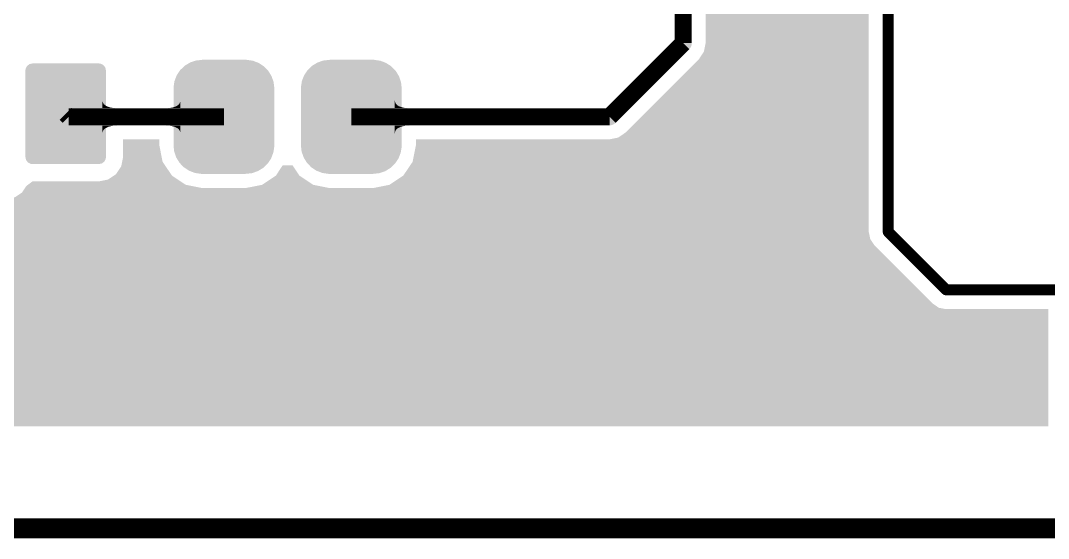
# Model space of a CAD drawing. Header units: millimetres. Extents: x -0.01 to 2.37, y -0.01 to 1.58.
# Drawn here: x 0.641 to 1.245, y -0.006 to 0.298 of the extents above; entities that cross this region are included whole.
import ezdxf

# ---------------------------------------------------------------- set-up
doc = ezdxf.new("R2010")
doc.units = ezdxf.units.MM
doc.layers.get('0').update_dxf_attribs({"linetype": 'CONTINUOUS', "lineweight": 0})
for name, color, linetype, lineweight in [('PCB_KUR_GKO', 130, 'CONTINUOUS', 0), ('PCB_KUR_GPT', 8, 'CONTINUOUS', 0), ('PCB_KUR_GTL', 30, 'CONTINUOUS', 0), ('PCB_KUR_GTP', 254, 'CONTINUOUS', 0), ('PCB_KUR_GTS', 254, 'CONTINUOUS', 0)]:
    doc.layers.add(name, color=color, linetype=linetype, lineweight=lineweight)

# ---------------------------------------------------------------- blocks, each defined once
blk = doc.blocks.new('CUSTOM_5')
for points in [[(-0.02165, 0.0254), (-0.02152, 0.02613), (0.02165, 0.0254), (0.02142, 0.02613)], [(-0.02165, -0.0254), (-0.02165, 0.0254), (0.02165, -0.0254), (0.02165, 0.0254)], [(-0.02152, 0.02613), (-0.02114, 0.02664), (0.02142, 0.02613), (0.02126, 0.02664)], [(-0.02114, 0.02664), (-0.02074, 0.02716), (0.02126, 0.02664), (0.02057, 0.02716)], [(-0.02074, 0.02716), (-0.0199, 0.02742), (0.02057, 0.02716), (0.02023, 0.02742)], [(-0.0199, 0.02742), (-0.0195, 0.02755), (0.02023, 0.02742), (0.0195, 0.02755)], [(-0.02142, -0.02613), (-0.02165, -0.0254), (0.02152, -0.02613), (0.02165, -0.0254)], [(-0.02126, -0.02664), (-0.02142, -0.02613), (0.02114, -0.02664), (0.02152, -0.02613)], [(-0.02057, -0.02716), (-0.02126, -0.02664), (0.02074, -0.02716), (0.02114, -0.02664)], [(-0.02023, -0.02742), (-0.02057, -0.02716), (0.0199, -0.02742), (0.02074, -0.02716)], [(-0.0195, -0.02755), (-0.02023, -0.02742), (0.0195, -0.02755), (0.0199, -0.02742)]]:
    blk.add_solid(points)
blk = doc.blocks.new('CUSTOM_69')
for points in [[(-0.02358, 0.0236), (-0.02201, 0.02547), (0.02349, 0.0236), (0.02213, 0.02547)], [(-0.02201, 0.02547), (-0.02153, 0.02605), (0.02213, 0.02547), (0.02143, 0.02605)], [(-0.02153, 0.02605), (-0.01951, 0.0275), (0.02143, 0.02605), (0.01967, 0.0275)], [(-0.01951, 0.0275), (-0.01894, 0.02792), (0.01967, 0.0275), (0.0188, 0.02792)], [(-0.01894, 0.02792), (-0.01652, 0.02887), (0.0188, 0.02792), (0.01678, 0.02887)], [(-0.01652, 0.02887), (-0.01597, 0.02909), (0.01678, 0.02887), (0.01566, 0.02909)], [(-0.01597, 0.02909), (-0.01288, 0.02948), (0.01566, 0.02909), (0.01365, 0.02948)], [(-0.01288, 0.02948), (-0.0128, 0.02949), (0.01365, 0.02948), (0.01336, 0.02949)], [(-0.0128, 0.02951), (-0.0128, 0.02955), (0.0128, 0.02951), (0.0128, 0.02955)], [(-0.0128, 0.02949), (-0.0128, 0.02951), (0.01336, 0.02949), (0.0128, 0.02951)], [(-0.02557, 0.01758), (-0.02511, 0.01992), (0.02549, 0.01758), (0.02519, 0.01992)], [(-0.02511, 0.01992), (-0.02495, 0.02071), (0.02519, 0.01992), (0.02487, 0.02071)], [(-0.02495, 0.02071), (-0.02391, 0.02288), (0.02487, 0.02071), (0.02401, 0.02288)], [(-0.02391, 0.02288), (-0.02358, 0.0236), (0.02401, 0.02288), (0.02349, 0.0236)], [(-0.0256, 0.01675), (-0.02557, 0.01758), (0.0256, 0.01675), (0.02549, 0.01758)], [(-0.0256, 0.0167), (-0.0256, 0.01675), (0.0256, 0.0167), (0.0256, 0.01675)], [(-0.0256, -0.0167), (-0.0256, 0.0167), (0.0256, -0.0167), (0.0256, 0.0167)], [(-0.0256, -0.01675), (-0.0256, -0.0167), (0.0256, -0.01675), (0.0256, -0.0167)], [(-0.02549, -0.0176), (-0.0256, -0.01675), (0.02557, -0.0176), (0.0256, -0.01675)], [(-0.02519, -0.01992), (-0.02549, -0.0176), (0.02511, -0.01992), (0.02557, -0.0176)], [(-0.02486, -0.02073), (-0.02519, -0.01992), (0.02495, -0.02073), (0.02511, -0.01992)], [(-0.024, -0.02288), (-0.02486, -0.02073), (0.02392, -0.02288), (0.02495, -0.02073)], [(-0.02347, -0.02361), (-0.024, -0.02288), (0.02358, -0.02361), (0.02392, -0.02288)], [(-0.02212, -0.02546), (-0.02347, -0.02361), (0.02203, -0.02546), (0.02358, -0.02361)], [(-0.02139, -0.02607), (-0.02212, -0.02546), (0.02153, -0.02607), (0.02203, -0.02546)], [(-0.01966, -0.0275), (-0.02139, -0.02607), (0.01955, -0.0275), (0.02153, -0.02607)], [(-0.01872, -0.02794), (-0.01966, -0.0275), (0.01894, -0.02794), (0.01955, -0.0275)], [(-0.01677, -0.02886), (-0.01872, -0.02794), (0.0166, -0.02886), (0.01894, -0.02794)], [(-0.01546, -0.02911), (-0.01677, -0.02886), (0.01597, -0.02911), (0.0166, -0.02886)], [(-0.01363, -0.02946), (-0.01546, -0.02911), (0.01316, -0.02946), (0.01597, -0.02911)], [(-0.0128, -0.02949), (-0.01363, -0.02946), (0.01295, -0.02949), (0.01316, -0.02946)], [(-0.0128, -0.02951), (-0.0128, -0.02949), (0.0128, -0.02951), (0.01295, -0.02949)], [(-0.0128, -0.02955), (-0.0128, -0.02951), (0.0128, -0.02955), (0.0128, -0.02951)]]:
    blk.add_solid(points)
blk = doc.blocks.new('ROUND_7')
h = blk.add_hatch(color=256)
edge = h.paths.add_edge_path(flags=0)
edge.add_arc((0, 0), 0.00325, 0, 360)
blk = doc.blocks.new('ROUND_8')
h = blk.add_hatch(color=256)
edge = h.paths.add_edge_path(flags=0)
edge.add_arc((0, 0), 0.005, 0, 360)
blk = doc.blocks.new('CUSTOM_22')
for points in [[(-0.02365, 0.0254), (-0.02352, 0.02643), (0.02365, 0.0254), (0.02342, 0.02643)], [(-0.02364, 0.02508), (-0.02365, 0.0254), (0.02364, 0.02508), (0.02365, 0.0254)], [(-0.0236, 0.02476), (-0.02364, 0.02508), (0.0236, 0.02476), (0.02364, 0.02508)], [(-0.0236, -0.02476), (-0.0236, 0.02476), (0.0236, -0.02476), (0.0236, 0.02476)], [(-0.02352, 0.02643), (-0.02314, 0.02717), (0.02342, 0.02643), (0.02325, 0.02717)], [(-0.02314, 0.02717), (-0.0227, 0.02804), (0.02325, 0.02717), (0.02257, 0.02804)], [(-0.0227, 0.02804), (-0.02198, 0.0286), (0.02257, 0.02804), (0.02214, 0.0286)], [(-0.02198, 0.0286), (-0.02127, 0.02915), (0.02214, 0.0286), (0.02105, 0.02915)], [(-0.02127, 0.02915), (-0.02008, 0.02942), (0.02105, 0.02915), (0.02053, 0.02942)], [(-0.02008, 0.02942), (-0.0195, 0.02955), (0.02053, 0.02942), (0.0195, 0.02955)], [(-0.02365, -0.0254), (-0.02364, -0.02508), (0.02365, -0.0254), (0.02364, -0.02508)], [(-0.02342, -0.02643), (-0.02365, -0.0254), (0.02352, -0.02643), (0.02365, -0.0254)], [(-0.02364, -0.02508), (-0.0236, -0.02476), (0.02364, -0.02508), (0.0236, -0.02476)], [(-0.02325, -0.02717), (-0.02342, -0.02643), (0.02314, -0.02717), (0.02352, -0.02643)], [(-0.02257, -0.02804), (-0.02325, -0.02717), (0.0227, -0.02804), (0.02314, -0.02717)], [(-0.02214, -0.0286), (-0.02257, -0.02804), (0.02198, -0.0286), (0.0227, -0.02804)], [(-0.02105, -0.02915), (-0.02214, -0.0286), (0.02127, -0.02915), (0.02198, -0.0286)], [(-0.02053, -0.02942), (-0.02105, -0.02915), (0.02008, -0.02942), (0.02127, -0.02915)], [(-0.0195, -0.02955), (-0.02053, -0.02942), (0.0195, -0.02955), (0.02008, -0.02942)]]:
    blk.add_solid(points)
blk = doc.blocks.new('CUSTOM_84')
for points in [[(-0.02303, 0.02998), (-0.02033, 0.03162), (0.02296, 0.02998), (0.02048, 0.03162)], [(-0.02033, 0.03162), (-0.0199, 0.03188), (0.02048, 0.03162), (0.0198, 0.03188)], [(-0.0199, 0.03188), (-0.01681, 0.03293), (0.0198, 0.03188), (0.01706, 0.03293)], [(-0.01681, 0.03293), (-0.01644, 0.03306), (0.01706, 0.03293), (0.0162, 0.03306)], [(-0.01644, 0.03306), (-0.0128, 0.03345), (0.0162, 0.03306), (0.01352, 0.03345)], [(-0.0128, 0.03348), (-0.0128, 0.03355), (0.0128, 0.03348), (0.0128, 0.03355)], [(-0.0128, 0.03347), (-0.0128, 0.03348), (0.01344, 0.03347), (0.0128, 0.03348)], [(-0.0128, 0.03345), (-0.0128, 0.03347), (0.01352, 0.03345), (0.01344, 0.03347)], [(-0.02792, 0.02385), (-0.02771, 0.0244), (0.02799, 0.02385), (0.02765, 0.0244)], [(-0.02771, 0.0244), (-0.02599, 0.02697), (0.02765, 0.0244), (0.02608, 0.02697)], [(-0.02599, 0.02697), (-0.02568, 0.02744), (0.02608, 0.02697), (0.02562, 0.02744)], [(-0.02568, 0.02744), (-0.02343, 0.0296), (0.02562, 0.02744), (0.02353, 0.0296)], [(-0.02343, 0.0296), (-0.02303, 0.02998), (0.02353, 0.0296), (0.02296, 0.02998)], [(-0.02959, 0.01737), (-0.02912, 0.02039), (0.02953, 0.01737), (0.02919, 0.02039)], [(-0.02912, 0.02039), (-0.02903, 0.02099), (0.02919, 0.02039), (0.02898, 0.02099)], [(-0.02903, 0.02099), (-0.02792, 0.02385), (0.02898, 0.02099), (0.02799, 0.02385)], [(-0.0296, 0.01675), (-0.02959, 0.01737), (0.0296, 0.01675), (0.02953, 0.01737)], [(-0.0296, 0.0167), (-0.0296, 0.01675), (0.0296, 0.0167), (0.0296, 0.01675)], [(-0.0296, -0.0167), (-0.0296, 0.0167), (0.0296, -0.0167), (0.0296, 0.0167)], [(-0.0296, -0.01675), (-0.0296, -0.0167), (0.0296, -0.01675), (0.0296, -0.0167)], [(-0.02953, -0.01737), (-0.0296, -0.01675), (0.02959, -0.01737), (0.0296, -0.01675)], [(-0.02919, -0.02039), (-0.02953, -0.01737), (0.02912, -0.02039), (0.02959, -0.01737)], [(-0.02898, -0.02099), (-0.02919, -0.02039), (0.02903, -0.02099), (0.02912, -0.02039)], [(-0.02799, -0.02385), (-0.02898, -0.02099), (0.02792, -0.02385), (0.02903, -0.02099)], [(-0.02765, -0.0244), (-0.02799, -0.02385), (0.02771, -0.0244), (0.02792, -0.02385)], [(-0.02608, -0.02697), (-0.02765, -0.0244), (0.026, -0.02697), (0.02771, -0.0244)], [(-0.02562, -0.02745), (-0.02608, -0.02697), (0.02568, -0.02745), (0.026, -0.02697)], [(-0.02353, -0.0296), (-0.02562, -0.02745), (0.02343, -0.0296), (0.02568, -0.02745)], [(-0.02296, -0.02998), (-0.02353, -0.0296), (0.02303, -0.02998), (0.02343, -0.0296)], [(-0.02048, -0.03162), (-0.02296, -0.02998), (0.02034, -0.03162), (0.02303, -0.02998)], [(-0.0198, -0.03188), (-0.02048, -0.03162), (0.0199, -0.03188), (0.02034, -0.03162)], [(-0.01706, -0.03293), (-0.0198, -0.03188), (0.01682, -0.03293), (0.0199, -0.03188)], [(-0.01618, -0.03306), (-0.01706, -0.03293), (0.01644, -0.03306), (0.01682, -0.03293)], [(-0.0135, -0.03346), (-0.01618, -0.03306), (0.0128, -0.03346), (0.01644, -0.03306)], [(-0.01344, -0.03347), (-0.0135, -0.03346), (0.0128, -0.03347), (0.0128, -0.03346)], [(-0.0128, -0.03348), (-0.01344, -0.03347), (0.0128, -0.03348), (0.0128, -0.03347)], [(-0.0128, -0.03355), (-0.0128, -0.03348), (0.0128, -0.03355), (0.0128, -0.03348)]]:
    blk.add_solid(points)

msp = doc.modelspace()

# ---------------------------------------------------------------- linework, layer by layer
at = {"layer": 'PCB_KUR_GKO', "lineweight": 211, "const_width": 0.0118}
msp.add_lwpolyline([(0, 0), (2.3622, 0)], dxfattribs=at)
at = {"layer": 'PCB_KUR_GTL', "lineweight": 211}
for points, const_width in [([(1.0306, 0.2849), (1.0306, 0.6313)], 0.01), ([(1.1509, 0.1741), (1.1509, 0.6313)], 0.0065), ([(0.9873, 0.2416), (1.0306, 0.2849)], 0.01), ([(0.668, 0.2434), (0.6698, 0.2416)], 0.01), ([(0.6698, 0.2416), (0.7609, 0.2416)], 0.01), ([(0.8357, 0.2416), (0.9873, 0.2416)], 0.01), ([(1.1509, 0.1741), (1.185, 0.14)], 0.0065), ([(1.185, 0.14), (1.342, 0.14)], 0.0065)]:
    msp.add_lwpolyline(points, dxfattribs=dict(at, const_width=const_width))
at = {"layer": 'PCB_KUR_GTL'}
for points in [[(1.0437, 0.2849), (1.0437, 0.6151), (1.1395, 0.2849), (1.1395, 0.6151)], [(1.0427, 0.2799), (1.0437, 0.2849), (1.1395, 0.2799), (1.1395, 0.2849)], [(1.0399, 0.2756), (1.0427, 0.2799), (1.1395, 0.2756), (1.1395, 0.2799)], [(0.9966, 0.2323), (1.0399, 0.2756), (1.1395, 0.2323), (1.1395, 0.2756)], [(0.68951, 0.2506), (0.68951, 0.25152), (0.6896, 0.2506), (0.68951, 0.25152)], [(0.68951, 0.2498), (0.68951, 0.2506), (0.6899, 0.2498), (0.6896, 0.2506)], [(0.68951, 0.249), (0.68951, 0.2498), (0.6904, 0.249), (0.6899, 0.2498)], [(0.68951, 0.2484), (0.68951, 0.249), (0.6912, 0.2484), (0.6904, 0.249)], [(0.68951, 0.2478), (0.68951, 0.2484), (0.6921, 0.2478), (0.6912, 0.2484)], [(0.68951, 0.2474), (0.68951, 0.2478), (0.6932, 0.2474), (0.6921, 0.2478)], [(0.7318, 0.2474), (0.7329, 0.2478), (0.7354, 0.2474), (0.7354, 0.2478)], [(0.7329, 0.2478), (0.7338, 0.2484), (0.7354, 0.2478), (0.7354, 0.2484)], [(0.7338, 0.2484), (0.7345, 0.249), (0.7354, 0.2484), (0.7354, 0.249)], [(0.7345, 0.249), (0.735, 0.2498), (0.7354, 0.249), (0.7354, 0.2498)], [(0.735, 0.2498), (0.7353, 0.2506), (0.7354, 0.2498), (0.7354, 0.2506)], [(0.7353, 0.2506), (0.7354, 0.25152), (0.7354, 0.2506), (0.7354, 0.25152)], [(0.86121, 0.2506), (0.86121, 0.25152), (0.8613, 0.2506), (0.86121, 0.25152)], [(0.86121, 0.2498), (0.86121, 0.2506), (0.8616, 0.2498), (0.8613, 0.2506)], [(0.86121, 0.249), (0.86121, 0.2498), (0.8621, 0.249), (0.8616, 0.2498)], [(0.86121, 0.2484), (0.86121, 0.249), (0.8628, 0.2484), (0.8621, 0.249)], [(0.86121, 0.2478), (0.86121, 0.2484), (0.8637, 0.2478), (0.8628, 0.2484)], [(0.86121, 0.2474), (0.86121, 0.2478), (0.8648, 0.2474), (0.8637, 0.2478)], [(0.68951, 0.247), (0.68951, 0.2474), (0.6945, 0.247), (0.6932, 0.2474)], [(0.68951, 0.2468), (0.68951, 0.247), (0.696, 0.2468), (0.6945, 0.247)], [(0.68951, 0.2466), (0.68951, 0.2468), (0.6977, 0.2466), (0.696, 0.2468)], [(0.68951, 0.2366), (0.68951, 0.2466), (0.6997, 0.2366), (0.6997, 0.2466)], [(0.68951, 0.2466), (0.68951, 0.2466), (0.6997, 0.2466), (0.6977, 0.2466)], [(0.7253, 0.2366), (0.7253, 0.2466), (0.7354, 0.2366), (0.7354, 0.2466)], [(0.7272, 0.2466), (0.729, 0.2468), (0.7354, 0.2466), (0.7354, 0.2468)], [(0.729, 0.2468), (0.7305, 0.247), (0.7354, 0.2468), (0.7354, 0.247)], [(0.7305, 0.247), (0.7318, 0.2474), (0.7354, 0.247), (0.7354, 0.2474)], [(0.86121, 0.247), (0.86121, 0.2474), (0.8661, 0.247), (0.8648, 0.2474)], [(0.86121, 0.2468), (0.86121, 0.247), (0.8676, 0.2468), (0.8661, 0.247)], [(0.86121, 0.2466), (0.86121, 0.2468), (0.8694, 0.2466), (0.8676, 0.2468)], [(0.86121, 0.2366), (0.86121, 0.2466), (0.8713, 0.2366), (0.8713, 0.2466)], [(0.86121, 0.2466), (0.86121, 0.2466), (0.8713, 0.2466), (0.8694, 0.2466)], [(0.68951, 0.2365), (0.68951, 0.2366), (0.6977, 0.2365), (0.6997, 0.2366)], [(0.68951, 0.2364), (0.68951, 0.2365), (0.696, 0.2364), (0.6977, 0.2365)], [(0.68951, 0.2361), (0.68951, 0.2364), (0.6945, 0.2361), (0.696, 0.2364)], [(0.68951, 0.2358), (0.68951, 0.2361), (0.6932, 0.2358), (0.6945, 0.2361)], [(0.68951, 0.2353), (0.68951, 0.2358), (0.6921, 0.2353), (0.6932, 0.2358)], [(0.7272, 0.2365), (0.7253, 0.2366), (0.7354, 0.2365), (0.7354, 0.2366)], [(0.729, 0.2364), (0.7272, 0.2365), (0.7354, 0.2364), (0.7354, 0.2365)], [(0.7305, 0.2361), (0.729, 0.2364), (0.7354, 0.2361), (0.7354, 0.2364)], [(0.7318, 0.2358), (0.7305, 0.2361), (0.7354, 0.2358), (0.7354, 0.2361)], [(0.7329, 0.2353), (0.7318, 0.2358), (0.7354, 0.2353), (0.7354, 0.2358)], [(0.86121, 0.2365), (0.86121, 0.2366), (0.8694, 0.2365), (0.8713, 0.2366)], [(0.86121, 0.2364), (0.86121, 0.2365), (0.8676, 0.2364), (0.8694, 0.2365)], [(0.86121, 0.2361), (0.86121, 0.2364), (0.8661, 0.2361), (0.8676, 0.2364)], [(0.86121, 0.2358), (0.86121, 0.2361), (0.8648, 0.2358), (0.8661, 0.2361)], [(0.86121, 0.2353), (0.86121, 0.2358), (0.8637, 0.2353), (0.8648, 0.2358)], [(0.68951, 0.2348), (0.68951, 0.2353), (0.6912, 0.2348), (0.6921, 0.2353)], [(0.68951, 0.2341), (0.68951, 0.2348), (0.6904, 0.2341), (0.6912, 0.2348)], [(0.68951, 0.2334), (0.68951, 0.2341), (0.6899, 0.2334), (0.6904, 0.2341)], [(0.68951, 0.2325), (0.68951, 0.2334), (0.6896, 0.2325), (0.6899, 0.2334)], [(0.68951, 0.23167), (0.68951, 0.2325), (0.68951, 0.23167), (0.6896, 0.2325)], [(0.7338, 0.2348), (0.7329, 0.2353), (0.7354, 0.2348), (0.7354, 0.2353)], [(0.7345, 0.2341), (0.7338, 0.2348), (0.7354, 0.2341), (0.7354, 0.2348)], [(0.735, 0.2334), (0.7345, 0.2341), (0.7354, 0.2334), (0.7354, 0.2341)], [(0.7353, 0.2325), (0.735, 0.2334), (0.73539, 0.2325), (0.7354, 0.2334)], [(0.73539, 0.23167), (0.7353, 0.2325), (0.73539, 0.23167), (0.73539, 0.2325)], [(0.86121, 0.2348), (0.86121, 0.2353), (0.8628, 0.2348), (0.8637, 0.2353)], [(0.86121, 0.2341), (0.86121, 0.2348), (0.8621, 0.2341), (0.8628, 0.2348)], [(0.86121, 0.2334), (0.86121, 0.2341), (0.8616, 0.2334), (0.8621, 0.2341)], [(0.86121, 0.2325), (0.86121, 0.2334), (0.8613, 0.2325), (0.8616, 0.2334)], [(0.86121, 0.23167), (0.86121, 0.2325), (0.86121, 0.23167), (0.8613, 0.2325)], [(0.9873, 0.2284), (0.9923, 0.2294), (1.1395, 0.2284), (1.1395, 0.2294)], [(0.9923, 0.2294), (0.9966, 0.2323), (1.1395, 0.2294), (1.1395, 0.2323)], [(0.7017, 0.2248), (0.7017, 0.2284), (0.723, 0.2248), (0.723, 0.2284)], [(0.7017, 0.218), (0.7017, 0.2248), (0.72435, 0.218), (0.723, 0.2248)], [(0.8717, 0.2152), (0.8736, 0.2248), (1.1395, 0.2152), (1.1395, 0.2248)], [(0.8736, 0.2248), (0.8736, 0.2284), (1.1395, 0.2248), (1.1395, 0.2284)], [(0.70114, 0.2152), (0.7017, 0.218), (0.7249, 0.2152), (0.72435, 0.218)], [(0.6975, 0.2079), (0.7006, 0.2125), (0.72986, 0.2079), (0.72673, 0.2125)], [(0.7006, 0.2125), (0.70114, 0.2152), (0.72673, 0.2125), (0.7249, 0.2152)], [(0.7914, 0.2071), (0.7954, 0.2131), (0.8052, 0.2071), (0.8012, 0.2131)], [(0.8662, 0.2071), (0.8717, 0.2152), (1.1395, 0.2071), (1.1395, 0.2152)], [(0.6929, 0.2048), (0.69631, 0.2071), (0.73385, 0.2048), (0.7304, 0.2071)], [(0.69631, 0.2071), (0.6975, 0.2079), (0.7304, 0.2071), (0.72986, 0.2079)], [(0.7833, 0.2017), (0.7914, 0.2071), (0.8133, 0.2017), (0.8052, 0.2071)], [(0.8581, 0.2017), (0.8662, 0.2071), (1.1395, 0.2017), (1.1395, 0.2071)], [(0.6423, 0.1971), (0.6441, 0.1998), (1.1395, 0.1971), (1.1395, 0.1998)], [(0.6441, 0.1998), (0.6449, 0.201), (0.7481, 0.1998), (0.74204, 0.201)], [(0.6449, 0.201), (0.64583, 0.2017), (0.74204, 0.201), (0.7385, 0.2017)], [(0.64583, 0.2017), (0.6485, 0.2037), (0.7385, 0.2017), (0.7355, 0.2037)], [(0.6874, 0.2037), (0.6929, 0.2048), (0.7355, 0.2037), (0.73385, 0.2048)], [(0.7737, 0.1998), (0.7833, 0.2017), (0.8229, 0.1998), (0.8133, 0.2017)], [(0.8485, 0.1998), (0.8581, 0.2017), (1.1395, 0.1998), (1.1395, 0.2017)], [(0.02953, 0.1741), (0.02954, 0.1935), (1.1395, 0.1741), (1.1395, 0.1935)], [(0.6338, 0.1935), (0.6384, 0.1945), (1.1395, 0.1935), (1.1395, 0.1945)], [(0.6384, 0.1945), (0.6423, 0.1971), (1.1395, 0.1945), (1.1395, 0.1971)], [(0.02953, 0.1698), (0.02953, 0.1741), (1.1404, 0.1698), (1.1395, 0.1741)], [(0.02953, 0.1696), (0.02953, 0.1698), (1.14054, 0.1696), (1.1404, 0.1698)], [(0.1123, 0.1683), (0.0984, 0.1696), (1.14141, 0.1683), (1.14054, 0.1696)], [(0.11949, 0.1661), (0.1123, 0.1683), (1.1429, 0.1661), (1.14141, 0.1683)], [(0.1257, 0.1642), (0.11949, 0.1661), (1.1448, 0.1642), (1.1429, 0.1661)], [(0.138, 0.1576), (0.1257, 0.1642), (1.1514, 0.1576), (1.1448, 0.1642)], [(0.1488, 0.1488), (0.138, 0.1576), (1.1602, 0.1488), (1.1514, 0.1576)], [(0.1576, 0.138), (0.1488, 0.1488), (1.171, 0.138), (1.1602, 0.1488)], [(0.16082, 0.132), (0.1576, 0.138), (1.177, 0.132), (1.171, 0.138)], [(0.16216, 0.1295), (0.16082, 0.132), (1.1807, 0.1295), (1.177, 0.132)], [(0.16259, 0.1287), (0.16216, 0.1295), (1.185, 0.1287), (1.1807, 0.1295)], [(0.1642, 0.1257), (0.16259, 0.1287), (1.2449, 0.1257), (1.2449, 0.1287)], [(0.16259, 0.1287), (0.16259, 0.1287), (1.2449, 0.1287), (1.185, 0.1287)], [(0.1683, 0.1123), (0.1642, 0.1257), (1.2449, 0.1123), (1.2449, 0.1257)], [(0.1696, 0.0984), (0.1683, 0.1123), (1.2449, 0.0984), (1.2449, 0.1123)], [(0.1683, 0.0845), (0.1696, 0.0984), (1.2449, 0.0845), (1.2449, 0.0984)], [(0.1642, 0.0712), (0.1683, 0.0845), (1.2449, 0.0712), (1.2449, 0.0845)], [(0.1605, 0.0643), (0.1642, 0.0712), (1.2449, 0.0643), (1.2449, 0.0712)], [(0.1631, 0.06), (0.1605, 0.0643), (1.2449, 0.06), (1.2449, 0.0643)]]:
    msp.add_solid(points, dxfattribs=at)

# ---------------------------------------------------------------- block references
at = {"layer": 'PCB_KUR_GPT'}
for name, p in [('CUSTOM_5', (0.668, 0.2434)), ('CUSTOM_69', (0.7609, 0.2416)), ('CUSTOM_69', (0.8357, 0.2416))]:
    msp.add_blockref(name, p, dxfattribs=at)
at = {"layer": 'PCB_KUR_GTL'}
for name, p in [('ROUND_8', (1.0306, 0.2849)), ('CUSTOM_5', (0.668, 0.2434)), ('CUSTOM_69', (0.7609, 0.2416)), ('CUSTOM_69', (0.8357, 0.2416)), ('ROUND_8', (0.668, 0.2434)), ('ROUND_8', (0.6698, 0.2416)), ('ROUND_8', (0.6698, 0.2416)), ('ROUND_8', (0.7609, 0.2416)), ('ROUND_8', (0.8357, 0.2416)), ('ROUND_8', (0.9873, 0.2416)), ('ROUND_8', (0.9873, 0.2416)), ('ROUND_7', (1.1509, 0.1741)), ('ROUND_7', (1.1509, 0.1741)), ('ROUND_7', (1.185, 0.14)), ('ROUND_7', (1.185, 0.14))]:
    msp.add_blockref(name, p, dxfattribs=at)
at = {"layer": 'PCB_KUR_GTP'}
for name, p in [('CUSTOM_5', (0.668, 0.2434)), ('CUSTOM_69', (0.7609, 0.2416)), ('CUSTOM_69', (0.8357, 0.2416))]:
    msp.add_blockref(name, p, dxfattribs=at)
at = {"layer": 'PCB_KUR_GTS'}
for name, p in [('CUSTOM_22', (0.668, 0.2434)), ('CUSTOM_84', (0.7609, 0.2416)), ('CUSTOM_84', (0.8357, 0.2416))]:
    msp.add_blockref(name, p, dxfattribs=at)

doc.saveas('drawing.dxf')
